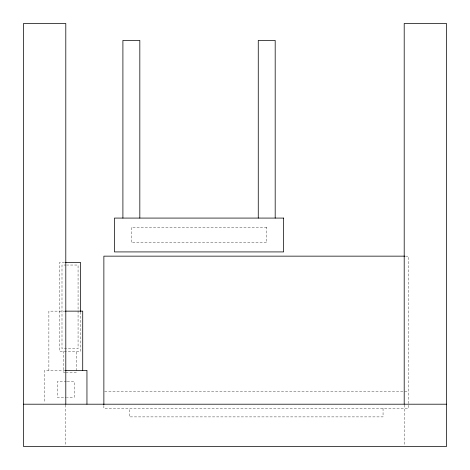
<?xml version="1.0" encoding="UTF-8"?>
<svg xmlns="http://www.w3.org/2000/svg" width="470" height="470" viewBox="0 0 470 470"><rect width="100%" height="100%" fill="white"/><g stroke="black" fill="none" stroke-linecap="round" stroke-linejoin="round"><path stroke-width="0.35" stroke-dasharray="2.35 1.76" d="M405.493 256.15L408.43 256.15L408.43 408.43L103.87 408.43L103.87 405.504M64.56 262.495L59.455 262.495L59.455 351.325L80.605 351.325L80.605 311.68M66.376 265.033L61.993 265.033L61.993 348.787L78.067 348.787L78.067 265.033L67.11 265.033M65.442 311.14L48.88 311.14L48.88 370.36M65.442 370.36L44.65 370.36L44.65 402.761M65.095 372.475L63.685 372.475L63.685 351.325M65.8 372.475L76.375 372.475L76.375 351.325M66.505 381.528L57.34 381.528L57.34 397.262L66.505 397.262M67.21 381.528L74.26 381.528L74.26 397.262L67.21 397.262M104.604 391.51L408.43 391.51M404.2 404.929L404.2 445.043M383.05 408.43L383.05 416.89L129.25 416.89L129.25 408.43M65.8 404.929L65.8 445.043M266.725 227.227L131.365 227.227L131.365 242.773L266.725 242.773L266.725 227.227"/><path stroke-width="0.7" d="M404.758 256.15L103.87 256.15L103.87 404.77M65.289 262.495L80.605 262.495L80.605 311.68M65.442 311.14L82.72 311.14L82.72 370.36M65.442 370.36L86.95 370.36L86.95 404.2M23.5 404.2L446.5 404.2M404.2 404.2L404.2 23.5L446.5 23.5L446.5 446.5L23.5 446.5L23.5 23.5L65.8 23.5L65.8 404.2M275.185 218.08L275.185 40.42L258.265 40.42L258.265 218.08M139.825 218.08L139.825 40.42L122.905 40.42L122.905 218.08M283.645 218.08L114.445 218.08L114.445 251.92L283.645 251.92L283.645 218.08"/></g></svg>
